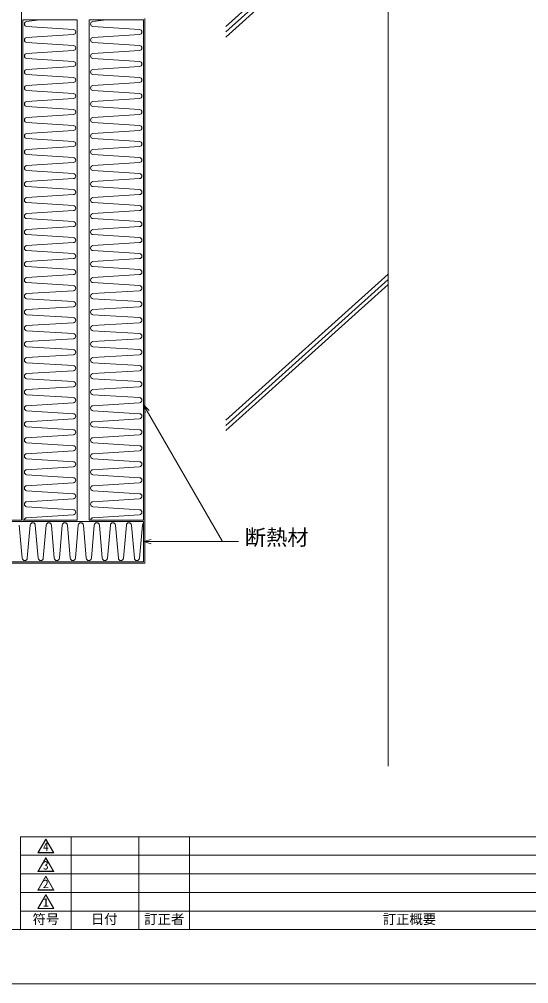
# Model space of a CAD drawing. Units: millimetres, scale not verified. Extents: x -840 to 840, y -594 to 594.
# Drawn here: x 87 to 463, y -594 to 120 of the extents above; entities that cross this region are included whole.
import ezdxf
from ezdxf.enums import TextEntityAlignment as Align

# ---------------------------------------------------------------- set-up
doc = ezdxf.new("R2010")
doc.units = ezdxf.units.MM
doc.header["$LTSCALE"] = 2
for name, color, linetype, lineweight in [('0-0_輪郭線', 2, 'Continuous', 9), ('0-1_図面枠', 7, 'Continuous', 9), ('0-2_文字', 5, 'Continuous', 9), ('0-3_表題欄', 7, 'Continuous', 9), ('0-C_寸法線', 7, 'Continuous', 9), ('0-D_躯体', 7, 'Continuous', 9), ('0-E_断熱材', 4, 'Continuous', 9), ('0-F_緩衝フォーム', 7, 'Continuous', 9)]:
    doc.layers.add(name, color=color, linetype=linetype, lineweight=lineweight)
doc.layers.add('0-4_0', color=7, linetype='Continuous')
doc.styles.add('ＭＳ ゴシック', font='')
doc.styles.get('ＭＳ ゴシック').set_extended_font_data('MS Gothic')

# ---------------------------------------------------------------- blocks, each defined once
blk = doc.blocks.new('囲い文字1')
at = {"layer": '0-2_文字'}
for p, q in [((0.731, -20.663), (0.615, -20.663)), ((0.934, -20.263), (0.846, -20.263)), ((1.022, -20.263), (0.934, -20.263)), ((1.253, -20.663), (1.137, -20.663)), ((-1.579, -24.663), (-1.694, -24.663)), ((-1.348, -24.263), (-1.463, -24.263)), ((-1.117, -23.863), (-1.232, -23.863)), ((-0.886, -23.463), (-1.001, -23.463)), ((-0.655, -23.063), (-0.77, -23.063)), ((-0.424, -22.663), (-0.539, -22.663)), ((-0.193, -22.263), (-0.309, -22.263)), ((0.038, -21.863), (-0.078, -21.863)), ((0.269, -21.463), (0.153, -21.463)), ((0.5, -21.063), (0.384, -21.063)), ((1.484, -21.063), (1.368, -21.063)), ((1.715, -21.463), (1.599, -21.463)), ((1.946, -21.863), (1.83, -21.863)), ((2.177, -22.263), (2.061, -22.263)), ((2.408, -22.663), (2.292, -22.663)), ((2.638, -23.063), (2.523, -23.063)), ((2.869, -23.463), (2.754, -23.463)), ((3.1, -23.863), (2.985, -23.863)), ((3.331, -24.263), (3.216, -24.263)), ((3.562, -24.663), (3.447, -24.663)), ((-2.272, -25.863), (-2.387, -25.863)), ((-2.041, -25.463), (-2.156, -25.463)), ((-1.81, -25.063), (-1.925, -25.063)), ((3.793, -25.063), (3.678, -25.063)), ((4.024, -25.463), (3.909, -25.463)), ((4.255, -25.863), (4.14, -25.863))]:
    blk.add_line(p, q, dxfattribs=at)
for points in [[(-2.329, -25.963), (0.934, -20.311), (0.934, -20.111), (-2.502, -26.063)], [(0.934, -20.311), (4.197, -25.963), (4.37, -26.063), (0.934, -20.111)], [(4.197, -25.963), (-2.329, -25.963), (-2.502, -26.063), (4.37, -26.063)]]:
    blk.add_lwpolyline(points, close=True, dxfattribs=at)
at = {"layer": '0-2_文字', "style": 'ＭＳ ゴシック'}
blk.add_text('1', height=3.651, dxfattribs=at).set_placement((-0.301, -26.315), align=Align.BOTTOM_LEFT)
blk = doc.blocks.new('U33')
at = {"layer": '0-4_0', "xscale": 3.446988, "yscale": 3.446988}
blk.add_blockref('囲い文字1', (8.327, 89.667), dxfattribs=at)
blk = doc.blocks.new('囲い文字2')
at = {"layer": '0-2_文字'}
for p, q in [((-15.539, 33.416), (-15.654, 33.416)), ((-15.308, 33.816), (-15.424, 33.816)), ((-15.077, 34.216), (-15.193, 34.216)), ((-14.846, 34.616), (-14.962, 34.616)), ((-14.615, 35.016), (-14.731, 35.016)), ((-14.384, 35.416), (-14.5, 35.416)), ((-14.153, 35.816), (-14.269, 35.816)), ((-13.922, 36.216), (-14.038, 36.216)), ((-13.691, 36.616), (-13.807, 36.616)), ((-13.488, 37.016), (-13.576, 37.016)), ((-13.4, 37.016), (-13.488, 37.016)), ((-13.169, 36.616), (-13.285, 36.616)), ((-12.938, 36.216), (-13.054, 36.216)), ((-12.707, 35.816), (-12.823, 35.816)), ((-12.477, 35.416), (-12.592, 35.416)), ((-12.246, 35.016), (-12.361, 35.016)), ((-12.015, 34.616), (-12.13, 34.616)), ((-11.784, 34.216), (-11.899, 34.216)), ((-11.553, 33.816), (-11.668, 33.816)), ((-11.322, 33.416), (-11.437, 33.416)), ((-16.694, 31.416), (-16.809, 31.416)), ((-16.463, 31.816), (-16.578, 31.816)), ((-16.232, 32.216), (-16.347, 32.216)), ((-16.001, 32.616), (-16.116, 32.616)), ((-15.77, 33.016), (-15.885, 33.016)), ((-11.091, 33.016), (-11.206, 33.016)), ((-10.86, 32.616), (-10.975, 32.616)), ((-10.629, 32.216), (-10.745, 32.216)), ((-10.398, 31.816), (-10.514, 31.816)), ((-10.167, 31.416), (-10.283, 31.416))]:
    blk.add_line(p, q, dxfattribs=at)
for points in [[(-16.751, 31.316), (-13.488, 36.968), (-13.488, 37.168), (-16.925, 31.216)], [(-13.488, 36.968), (-10.225, 31.316), (-10.052, 31.216), (-13.488, 37.168)], [(-10.225, 31.316), (-16.751, 31.316), (-16.925, 31.216), (-10.052, 31.216)]]:
    blk.add_lwpolyline(points, close=True, dxfattribs=at)
at = {"layer": '0-2_文字', "style": 'ＭＳ ゴシック'}
blk.add_text('2', height=3.651, dxfattribs=at).set_placement((-14.724, 30.963), align=Align.BOTTOM_LEFT)
blk = doc.blocks.new('U34')
at = {"layer": '0-4_0', "xscale": 3.446988, "yscale": 3.446988}
blk.add_blockref('囲い文字2', (58.041, -107.772), dxfattribs=at)
blk = doc.blocks.new('囲い文字3')
at = {"layer": '0-2_文字'}
for p, q in [((-7.093, 16.6), (-7.208, 16.6)), ((-6.862, 17), (-6.977, 17)), ((-6.631, 17.4), (-6.746, 17.4)), ((-6.4, 17.8), (-6.515, 17.8)), ((-6.169, 18.2), (-6.284, 18.2)), ((-5.938, 18.6), (-6.054, 18.6)), ((-5.707, 19), (-5.823, 19)), ((-5.476, 19.4), (-5.592, 19.4)), ((-5.245, 19.8), (-5.361, 19.8)), ((-5.042, 20.2), (-5.13, 20.2)), ((-4.954, 20.2), (-5.042, 20.2)), ((-4.723, 19.8), (-4.839, 19.8)), ((-4.492, 19.4), (-4.608, 19.4)), ((-4.261, 19), (-4.377, 19)), ((-4.03, 18.6), (-4.146, 18.6)), ((-3.799, 18.2), (-3.915, 18.2)), ((-3.568, 17.8), (-3.684, 17.8)), ((-3.337, 17.4), (-3.453, 17.4)), ((-3.107, 17), (-3.222, 17)), ((-2.876, 16.6), (-2.991, 16.6)), ((-8.247, 14.6), (-8.363, 14.6)), ((-8.017, 15), (-8.132, 15)), ((-7.786, 15.4), (-7.901, 15.4)), ((-7.555, 15.8), (-7.67, 15.8)), ((-7.324, 16.2), (-7.439, 16.2)), ((-2.645, 16.2), (-2.76, 16.2)), ((-2.414, 15.8), (-2.529, 15.8)), ((-2.183, 15.4), (-2.298, 15.4)), ((-1.952, 15), (-2.067, 15)), ((-1.721, 14.6), (-1.836, 14.6))]:
    blk.add_line(p, q, dxfattribs=at)
for points in [[(-8.305, 14.5), (-5.042, 20.152), (-5.042, 20.352), (-8.478, 14.4)], [(-5.042, 20.152), (-1.779, 14.5), (-1.605, 14.4), (-5.042, 20.352)], [(-1.779, 14.5), (-8.305, 14.5), (-8.478, 14.4), (-1.605, 14.4)]]:
    blk.add_lwpolyline(points, close=True, dxfattribs=at)
at = {"layer": '0-2_文字', "style": 'ＭＳ ゴシック'}
blk.add_text('3', height=3.651, dxfattribs=at).set_placement((-6.277, 14.147), align=Align.BOTTOM_LEFT)
blk = doc.blocks.new('U35')
at = {"layer": '0-4_0', "xscale": 3.446988, "yscale": 3.446988}
blk.add_blockref('囲い文字3', (28.926, -49.807), dxfattribs=at)
blk = doc.blocks.new('囲い文字4')
at = {"layer": '0-2_文字'}
for p, q in [((-7.713, 12.776), (-7.828, 12.776)), ((-7.482, 13.176), (-7.597, 13.176)), ((-7.251, 13.576), (-7.366, 13.576)), ((-7.02, 13.976), (-7.135, 13.976)), ((-6.789, 14.376), (-6.904, 14.376)), ((-6.558, 14.776), (-6.673, 14.776)), ((-6.327, 15.176), (-6.442, 15.176)), ((-6.096, 15.576), (-6.211, 15.576)), ((-5.865, 15.976), (-5.981, 15.976)), ((-5.662, 16.376), (-5.75, 16.376)), ((-5.574, 16.376), (-5.662, 16.376)), ((-5.343, 15.976), (-5.458, 15.976)), ((-5.112, 15.576), (-5.227, 15.576)), ((-4.881, 15.176), (-4.997, 15.176)), ((-4.65, 14.776), (-4.766, 14.776)), ((-4.419, 14.376), (-4.535, 14.376)), ((-4.188, 13.976), (-4.304, 13.976)), ((-3.957, 13.576), (-4.073, 13.576)), ((-3.726, 13.176), (-3.842, 13.176)), ((-3.495, 12.776), (-3.611, 12.776)), ((-8.867, 10.776), (-8.983, 10.776)), ((-8.636, 11.176), (-8.752, 11.176)), ((-8.405, 11.576), (-8.521, 11.576)), ((-8.174, 11.976), (-8.29, 11.976)), ((-7.944, 12.376), (-8.059, 12.376)), ((-3.264, 12.376), (-3.38, 12.376)), ((-3.034, 11.976), (-3.149, 11.976)), ((-2.803, 11.576), (-2.918, 11.576)), ((-2.572, 11.176), (-2.687, 11.176)), ((-2.341, 10.776), (-2.456, 10.776))]:
    blk.add_line(p, q, dxfattribs=at)
for points in [[(-8.925, 10.676), (-5.662, 16.328), (-5.662, 16.528), (-9.098, 10.576)], [(-5.662, 16.328), (-2.398, 10.676), (-2.225, 10.576), (-5.662, 16.528)], [(-2.398, 10.676), (-8.925, 10.676), (-9.098, 10.576), (-2.225, 10.576)]]:
    blk.add_lwpolyline(points, close=True, dxfattribs=at)
at = {"layer": '0-2_文字', "style": 'ＭＳ ゴシック'}
blk.add_text('4', height=3.651, dxfattribs=at).set_placement((-6.897, 10.323), align=Align.BOTTOM_LEFT)
blk = doc.blocks.new('U36')
at = {"layer": '0-4_0', "xscale": 3.446988, "yscale": 3.446988}
blk.add_blockref('囲い文字4', (31.063, -36.626), dxfattribs=at)
blk = doc.blocks.new('T16')
at = {"layer": '0-3_表題欄'}
for p, q in [((0, 137.5), (900, 137.5)), ((0, 0), (0, 137.5)), ((75, 0), (75, 137.5)), ((175, 0), (175, 137.5)), ((250, 0), (250, 137.5)), ((900, 0), (900, 137.5)), ((0, 110), (900, 110)), ((0, 82.5), (900, 82.5)), ((0, 55), (900, 55)), ((0, 27.5), (900, 27.5)), ((0, 0), (900, 0))]:
    blk.add_line(p, q, dxfattribs=at)
for name, p in [('U36', (25.953, 113.75)), ('U35', (25.953, 86.25)), ('U34', (25.953, 58.75)), ('U33', (25.953, 31.25))]:
    blk.add_blockref(name, p, dxfattribs=at)
at = {"layer": '0-3_表題欄', "style": 'ＭＳ ゴシック'}
for s, p in [('符号', (17.895, 3.902)), ('日付', (104.172, 4.044)), ('訂正者', (183.145, 3.939)), ('訂正概要', (535.895, 3.977))]:
    blk.add_text(s, height=14.43, dxfattribs=at).set_placement(p, align=Align.BOTTOM_LEFT)

msp = doc.modelspace()

# ---------------------------------------------------------------- linework, layer by layer
at = {"layer": '0-0_輪郭線'}
msp.add_lwpolyline([(800, 554), (-800, 554), (-800, -554), (800, -554)], close=True, dxfattribs=at)
at = {"layer": '0-1_図面枠'}
msp.add_lwpolyline([(840, -594), (840, 594), (-840, 594), (-840, -594)], close=True, dxfattribs=at)
at = {"layer": '0-C_寸法線'}
msp.add_line((178.365, -266.936), (236.825, -266.936), dxfattribs=at)
for points in [[(178.365, -165.678), (236.825, -266.936), (248.825, -266.936)], [(182.607, -169.921), (178.365, -165.678), (179.918, -171.474)], [(184.16, -268.489), (178.365, -266.936), (184.16, -265.383)]]:
    msp.add_lwpolyline(points, dxfattribs=at)
at = {"layer": '0-D_躯体'}
for p, q in [((359.365, 287.064), (359.365, -432.936)), ((359.431, 222.176), (239.365, 114.149)), ((359.365, 218.268), (239.365, 110.191)), ((359.407, 214.448), (239.365, 106.398)), ((179.365, 120.064), (179.365, -282.936)), ((359.431, -69.028), (239.365, -177.055)), ((359.365, -72.936), (239.365, -181.013)), ((359.407, -76.756), (239.365, -184.806)), ((179.365, -282.936), (-420.635, -282.936))]:
    msp.add_line(p, q, dxfattribs=at)
at = {"layer": '0-E_断熱材'}
for p, q in [((101.865, 119.064), (92.086, 117.981)), ((126.643, 112.058), (92.086, 114.225)), ((150.865, 119.064), (141.086, 117.981)), ((175.643, 112.058), (141.086, 114.225)), ((126.643, 108.302), (92.086, 106.135)), ((175.643, 108.302), (141.086, 106.135)), ((126.643, 100.212), (92.086, 102.379)), ((175.643, 100.212), (141.086, 102.379)), ((126.643, 96.456), (92.086, 94.289)), ((175.643, 96.456), (141.086, 94.289)), ((126.643, 88.367), (92.086, 90.534)), ((175.643, 88.367), (141.086, 90.534)), ((126.643, 84.611), (92.086, 82.444)), ((126.643, 76.521), (92.086, 78.688)), ((175.643, 84.611), (141.086, 82.444)), ((175.643, 76.521), (141.086, 78.688)), ((126.643, 72.765), (92.086, 70.598)), ((175.643, 72.765), (141.086, 70.598)), ((126.643, 64.675), (92.086, 66.842)), ((175.643, 64.675), (141.086, 66.842)), ((126.643, 60.92), (92.086, 58.753)), ((175.643, 60.92), (141.086, 58.753)), ((126.643, 52.83), (92.086, 54.997)), ((175.643, 52.83), (141.086, 54.997)), ((126.643, 49.074), (92.086, 46.907)), ((126.643, 40.984), (92.086, 43.151)), ((175.643, 49.074), (141.086, 46.907)), ((175.643, 40.984), (141.086, 43.151)), ((126.643, 37.228), (92.086, 35.061)), ((175.643, 37.228), (141.086, 35.061)), ((126.643, 29.139), (92.086, 31.306)), ((175.643, 29.139), (141.086, 31.306)), ((126.643, 25.383), (92.086, 23.216)), ((175.643, 25.383), (141.086, 23.216)), ((126.643, 17.293), (92.086, 19.46)), ((175.643, 17.293), (141.086, 19.46)), ((126.643, 13.537), (92.086, 11.37)), ((126.643, 5.447), (92.086, 7.614)), ((175.643, 13.537), (141.086, 11.37)), ((175.643, 5.447), (141.086, 7.614)), ((126.643, 1.692), (92.086, -0.476)), ((175.643, 1.692), (141.086, -0.476)), ((126.643, -6.398), (92.086, -4.231)), ((175.643, -6.398), (141.086, -4.231)), ((126.643, -10.154), (92.086, -12.321)), ((175.643, -10.154), (141.086, -12.321)), ((126.643, -18.244), (92.086, -16.077)), ((175.643, -18.244), (141.086, -16.077)), ((126.643, -22), (92.086, -24.167)), ((126.643, -30.09), (92.086, -27.922)), ((175.643, -22), (141.086, -24.167)), ((175.643, -30.09), (141.086, -27.922)), ((126.643, -33.845), (92.086, -36.012)), ((175.643, -33.845), (141.086, -36.012)), ((126.643, -41.935), (92.086, -39.768)), ((175.643, -41.935), (141.086, -39.768)), ((126.643, -45.691), (92.086, -47.858)), ((175.643, -45.691), (141.086, -47.858)), ((126.643, -53.781), (92.086, -51.614)), ((175.643, -53.781), (141.086, -51.614)), ((126.643, -57.536), (92.086, -59.704)), ((126.643, -65.626), (92.086, -63.459)), ((175.643, -57.536), (141.086, -59.704)), ((175.643, -65.626), (141.086, -63.459)), ((126.643, -69.382), (92.086, -71.549)), ((175.643, -69.382), (141.086, -71.549)), ((126.643, -77.472), (92.086, -75.305)), ((175.643, -77.472), (141.086, -75.305)), ((126.643, -81.228), (92.086, -83.395)), ((175.643, -81.228), (141.086, -83.395)), ((126.643, -89.318), (92.086, -87.151)), ((175.643, -89.318), (141.086, -87.151)), ((126.643, -93.073), (92.086, -95.24)), ((126.643, -101.163), (92.086, -98.996)), ((175.643, -93.073), (141.086, -95.24)), ((175.643, -101.163), (141.086, -98.996)), ((126.643, -104.919), (92.086, -107.086)), ((175.643, -104.919), (141.086, -107.086)), ((126.643, -113.009), (92.086, -110.842)), ((175.643, -113.009), (141.086, -110.842)), ((126.643, -116.765), (92.086, -118.932)), ((175.643, -116.765), (141.086, -118.932)), ((126.643, -124.854), (92.086, -122.687)), ((175.643, -124.854), (141.086, -122.687)), ((126.643, -128.61), (92.086, -130.777)), ((126.643, -136.7), (92.086, -134.533)), ((175.643, -128.61), (141.086, -130.777)), ((175.643, -136.7), (141.086, -134.533)), ((126.643, -140.456), (92.086, -142.623)), ((175.643, -140.456), (141.086, -142.623)), ((126.643, -148.546), (92.086, -146.379)), ((175.643, -148.546), (141.086, -146.379)), ((126.643, -152.301), (92.086, -154.468)), ((175.643, -152.301), (141.086, -154.468)), ((126.643, -160.391), (92.086, -158.224)), ((175.643, -160.391), (141.086, -158.224)), ((126.643, -164.147), (92.086, -166.314)), ((126.643, -172.237), (92.086, -170.07)), ((175.643, -164.147), (141.086, -166.314)), ((175.643, -172.237), (141.086, -170.07)), ((126.643, -175.993), (92.086, -178.16)), ((175.643, -175.993), (141.086, -178.16)), ((126.643, -184.083), (92.086, -181.915)), ((175.643, -184.083), (141.086, -181.915)), ((126.643, -187.838), (92.086, -190.005)), ((175.643, -187.838), (141.086, -190.005)), ((126.643, -195.928), (92.086, -193.761)), ((126.643, -199.684), (92.086, -201.851)), ((175.643, -195.928), (141.086, -193.761)), ((175.643, -199.684), (141.086, -201.851)), ((126.643, -207.774), (92.086, -205.607)), ((175.643, -207.774), (141.086, -205.607)), ((126.643, -211.529), (92.086, -213.697)), ((175.643, -211.529), (141.086, -213.697)), ((126.643, -219.619), (92.086, -217.452)), ((175.643, -219.619), (141.086, -217.452)), ((126.643, -223.375), (92.086, -225.542)), ((175.643, -223.375), (141.086, -225.542)), ((126.643, -231.465), (92.086, -229.298)), ((126.643, -235.221), (92.086, -237.388)), ((175.643, -231.465), (141.086, -229.298)), ((175.643, -235.221), (141.086, -237.388)), ((126.643, -243.311), (92.086, -241.143)), ((175.643, -243.311), (141.086, -241.143)), ((126.643, -247.066), (92.086, -249.233)), ((175.643, -247.066), (141.086, -249.233)), ((86.643, -254.657), (88.81, -279.214)), ((94.732, -254.657), (92.565, -279.214)), ((98.488, -254.657), (100.655, -279.214)), ((106.578, -254.657), (104.411, -279.214)), ((110.334, -254.657), (112.501, -279.214)), ((118.424, -254.657), (116.257, -279.214)), ((122.179, -254.657), (124.347, -279.214)), ((130.269, -254.657), (128.102, -279.214)), ((134.025, -254.657), (136.192, -279.214)), ((142.115, -254.657), (139.948, -279.214)), ((145.871, -254.657), (148.038, -279.214)), ((153.961, -254.657), (151.793, -279.214)), ((157.716, -254.657), (159.883, -279.214)), ((165.806, -254.657), (163.639, -279.214)), ((169.562, -254.657), (171.729, -279.214)), ((177.652, -254.657), (175.485, -279.214))]:
    msp.add_line(p, q, dxfattribs=at)
at = {"layer": '0-E_断熱材', "color": 7}
for p, q in [((129.365, 119.064), (129.365, -250.936)), ((129.365, 119.064), (129.365, -250.936)), ((178.365, 119.064), (178.365, -250.936)), ((-420.635, -251.936), (178.365, -251.936)), ((129.365, -250.936), (89.365, -250.936)), ((138.365, -250.936), (178.365, -250.936))]:
    msp.add_line(p, q, dxfattribs=at)
for points in [[(89.365, -250.936), (89.365, 119.064), (129.365, 119.064)], [(138.365, -250.936), (138.365, 119.064), (178.365, 119.064)], [(-420.635, -251.936), (178.365, -251.936), (178.365, -281.936), (-420.635, -281.936)]]:
    msp.add_lwpolyline(points, dxfattribs=at)
at = {"layer": '0-E_断熱材'}
for centre, start, end in [((92.262, 116.103), 95.35135, 264.64865), ((141.262, 116.103), 95.35135, 264.64865), ((126.468, 110.18), 275.35135, 84.64865), ((175.468, 110.18), 275.35135, 84.64865), ((92.262, 104.257), 95.35135, 264.64865), ((126.468, 98.334), 275.35135, 84.64865), ((141.262, 104.257), 95.35135, 264.64865), ((175.468, 98.334), 275.35135, 84.64865), ((92.262, 92.412), 95.35135, 264.64865), ((141.262, 92.412), 95.35135, 264.64865), ((126.468, 86.489), 275.35135, 84.64865), ((175.468, 86.489), 275.35135, 84.64865), ((92.262, 80.566), 95.35135, 264.64865), ((141.262, 80.566), 95.35135, 264.64865), ((126.468, 74.643), 275.35135, 84.64865), ((175.468, 74.643), 275.35135, 84.64865), ((92.262, 68.72), 95.35135, 264.64865), ((126.468, 62.797), 275.35135, 84.64865), ((141.262, 68.72), 95.35135, 264.64865), ((175.468, 62.797), 275.35135, 84.64865), ((92.262, 56.875), 95.35135, 264.64865), ((141.262, 56.875), 95.35135, 264.64865), ((126.468, 50.952), 275.35135, 84.64865), ((175.468, 50.952), 275.35135, 84.64865), ((92.262, 45.029), 95.35135, 264.64865), ((141.262, 45.029), 95.35135, 264.64865), ((126.468, 39.106), 275.35135, 84.64865), ((175.468, 39.106), 275.35135, 84.64865), ((92.262, 33.183), 95.35135, 264.64865), ((126.468, 27.261), 275.35135, 84.64865), ((141.262, 33.183), 95.35135, 264.64865), ((175.468, 27.261), 275.35135, 84.64865), ((92.262, 21.338), 95.35135, 264.64865), ((141.262, 21.338), 95.35135, 264.64865), ((126.468, 15.415), 275.35135, 84.64865), ((175.468, 15.415), 275.35135, 84.64865), ((92.262, 9.492), 95.35135, 264.64865), ((141.262, 9.492), 95.35135, 264.64865), ((126.468, 3.569), 275.35135, 84.64865), ((175.468, 3.569), 275.35135, 84.64865), ((92.262, -2.353), 95.35135, 264.64865), ((126.468, -8.276), 275.35135, 84.64865), ((141.262, -2.353), 95.35135, 264.64865), ((175.468, -8.276), 275.35135, 84.64865), ((92.262, -14.199), 95.35135, 264.64865), ((141.262, -14.199), 95.35135, 264.64865), ((126.468, -20.122), 275.35135, 84.64865), ((175.468, -20.122), 275.35135, 84.64865), ((92.262, -26.045), 95.35135, 264.64865), ((141.262, -26.045), 95.35135, 264.64865), ((126.468, -31.967), 275.35135, 84.64865), ((175.468, -31.967), 275.35135, 84.64865), ((92.262, -37.89), 95.35135, 264.64865), ((126.468, -43.813), 275.35135, 84.64865), ((141.262, -37.89), 95.35135, 264.64865), ((175.468, -43.813), 275.35135, 84.64865), ((92.262, -49.736), 95.35135, 264.64865), ((141.262, -49.736), 95.35135, 264.64865), ((126.468, -55.659), 275.35135, 84.64865), ((175.468, -55.659), 275.35135, 84.64865), ((92.262, -61.581), 95.35135, 264.64865), ((141.262, -61.581), 95.35135, 264.64865), ((126.468, -67.504), 275.35135, 84.64865), ((175.468, -67.504), 275.35135, 84.64865), ((92.262, -73.427), 95.35135, 264.64865), ((126.468, -79.35), 275.35135, 84.64865), ((141.262, -73.427), 95.35135, 264.64865), ((175.468, -79.35), 275.35135, 84.64865), ((92.262, -85.273), 95.35135, 264.64865), ((141.262, -85.273), 95.35135, 264.64865), ((126.468, -91.195), 275.35135, 84.64865), ((175.468, -91.195), 275.35135, 84.64865), ((92.262, -97.118), 95.35135, 264.64865), ((141.262, -97.118), 95.35135, 264.64865), ((126.468, -103.041), 275.35135, 84.64865), ((175.468, -103.041), 275.35135, 84.64865), ((92.262, -108.964), 95.35135, 264.64865), ((126.468, -114.887), 275.35135, 84.64865), ((141.262, -108.964), 95.35135, 264.64865), ((175.468, -114.887), 275.35135, 84.64865), ((92.262, -120.81), 95.35135, 264.64865), ((141.262, -120.81), 95.35135, 264.64865), ((126.468, -126.732), 275.35135, 84.64865), ((175.468, -126.732), 275.35135, 84.64865), ((92.262, -132.655), 95.35135, 264.64865), ((141.262, -132.655), 95.35135, 264.64865), ((92.262, -144.501), 95.35135, 264.64865), ((126.468, -138.578), 275.35135, 84.64865), ((141.262, -144.501), 95.35135, 264.64865), ((175.468, -138.578), 275.35135, 84.64865), ((126.468, -150.424), 275.35135, 84.64865), ((175.468, -150.424), 275.35135, 84.64865), ((92.262, -156.346), 95.35135, 264.64865), ((141.262, -156.346), 95.35135, 264.64865), ((126.468, -162.269), 275.35135, 84.64865), ((175.468, -162.269), 275.35135, 84.64865), ((92.262, -168.192), 95.35135, 264.64865), ((141.262, -168.192), 95.35135, 264.64865), ((92.262, -180.038), 95.35135, 264.64865), ((126.468, -174.115), 275.35135, 84.64865), ((141.262, -180.038), 95.35135, 264.64865), ((175.468, -174.115), 275.35135, 84.64865), ((126.468, -185.96), 275.35135, 84.64865), ((175.468, -185.96), 275.35135, 84.64865), ((92.262, -191.883), 95.35135, 264.64865), ((141.262, -191.883), 95.35135, 264.64865), ((126.468, -197.806), 275.35135, 84.64865), ((175.468, -197.806), 275.35135, 84.64865), ((92.262, -203.729), 95.35135, 264.64865), ((141.262, -203.729), 95.35135, 264.64865), ((92.262, -215.574), 95.35135, 264.64865), ((126.468, -209.652), 275.35135, 84.64865), ((141.262, -215.574), 95.35135, 264.64865), ((175.468, -209.652), 275.35135, 84.64865), ((126.468, -221.497), 275.35135, 84.64865), ((175.468, -221.497), 275.35135, 84.64865), ((92.262, -227.42), 95.35135, 264.64865), ((141.262, -227.42), 95.35135, 264.64865), ((126.468, -233.343), 275.35135, 84.64865), ((175.468, -233.343), 275.35135, 84.64865), ((92.262, -239.266), 95.35135, 264.64865), ((141.262, -239.266), 95.35135, 264.64865), ((92.262, -251.111), 95.35135, 174.66457), ((126.468, -245.188), 275.35135, 84.64865), ((141.262, -251.111), 95.35135, 174.66457), ((175.468, -245.188), 275.35135, 84.64865), ((96.61, -254.833), 5.35135, 174.64865), ((108.456, -254.833), 5.35135, 174.64865), ((120.302, -254.833), 5.35135, 174.64865), ((132.147, -254.833), 5.35135, 174.64865), ((143.993, -254.833), 5.35135, 174.64865), ((155.838, -254.833), 5.35135, 174.64865), ((167.684, -254.833), 5.35135, 174.64865), ((179.53, -254.833), 128.13999, 174.64865), ((90.688, -279.039), 185.35135, 354.64865), ((102.533, -279.039), 185.35135, 354.64865), ((114.379, -279.039), 185.35135, 354.64865), ((126.224, -279.039), 185.35135, 354.64865), ((138.07, -279.039), 185.35135, 354.64865), ((149.916, -279.039), 185.35135, 354.64865), ((161.761, -279.039), 185.35135, 354.64865), ((173.607, -279.039), 185.35135, 354.64865)]:
    msp.add_arc(centre, 1.886, start, end, dxfattribs=at)
at = {"layer": '0-F_緩衝フォーム'}
msp.add_lwpolyline([(88.365, 290.969), (88.365, -250.936), (-420.635, -250.936)], dxfattribs=at)

# ---------------------------------------------------------------- block references
at = {"layer": '0-3_表題欄', "xscale": 0.5, "yscale": 0.5}
msp.add_blockref('T16', (87.5, -554), dxfattribs=at)

# ---------------------------------------------------------------- texts
at = {"layer": '0-2_文字', "color": 7, "style": 'ＭＳ ゴシック'}
msp.add_text('断熱材', height=11.54, dxfattribs=at).set_placement((253.366, -272.995), align=Align.BOTTOM_LEFT)

doc.saveas('drawing.dxf')
